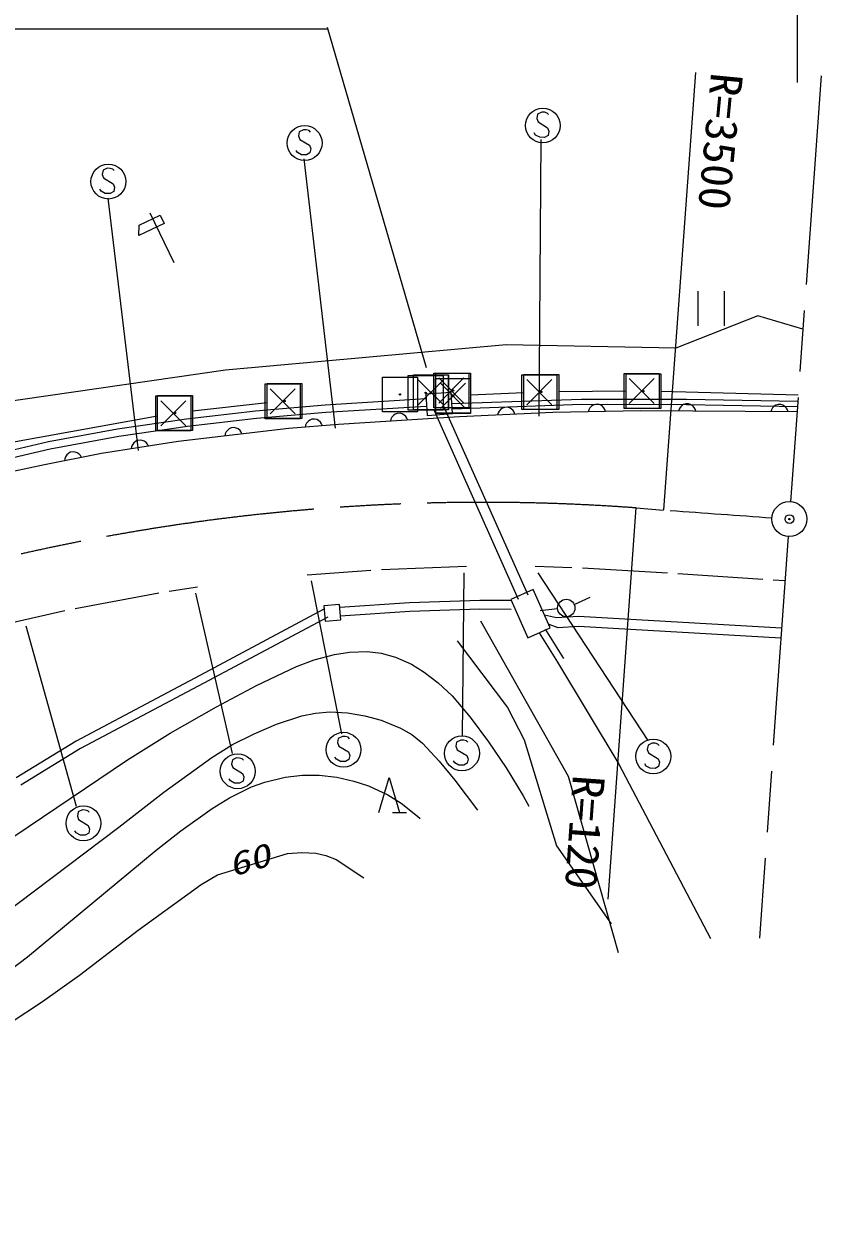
# Model space of a CAD drawing. Units: millimetres, scale not verified. Extents: x 40000 to 680000, y 20000 to 380000.
# Drawn here: x 496955 to 542652, y 267101 to 335743 of the extents above; entities that cross this region are included whole.
import ezdxf
from ezdxf.enums import TextEntityAlignment as Align

# ---------------------------------------------------------------- set-up
doc = ezdxf.new("R2010")
doc.units = ezdxf.units.MM
doc.header["$LTSCALE"] = 1000
doc.header["$PDMODE"] = 32
doc.header["$PDSIZE"] = 500
doc.linetypes.add('CHAIN', pattern=[18.5, 12, -1.5, 3.5, -1.5])
for name, color, linetype, lineweight in [('M-BGD', 7, 'Continuous', 13), ('M-BGD-EXST', 7, 'Continuous', 13), ('M-BMK', 2, 'CHAIN', 13), ('M-BMK-ROW', 30, 'Continuous', 13), ('M-BMK-SRVR', 3, 'Continuous', 13), ('M-STR-HTXT', 7, 'Continuous', 13)]:
    doc.layers.add(name, color=color, linetype=linetype, lineweight=lineweight)
doc.layers.add('M-OTRS', color=6, linetype='Continuous')
doc.styles.add('ＭＳ ゴシック', font='')
doc.styles.get('ＭＳ ゴシック').set_extended_font_data('MS Gothic')

# ---------------------------------------------------------------- blocks, each defined once
blk = doc.blocks.new('502[3708][2662][2745]')
at = {"color": 7, "linetype": 'Continuous', "lineweight": 13}
for p, q in [((-1.154, 0.817), (0.817, 1.154)), ((-0.817, -1.154), (-1.154, 0.817)), ((0.588, 0.831), (-0.588, -0.831)), ((0.817, 1.154), (1.154, -0.817)), ((0.831, -0.588), (-0.831, 0.588)), ((1.154, -0.817), (-0.817, -1.154))]:
    blk.add_line(p, q, dxfattribs=at)

msp = doc.modelspace()

# ---------------------------------------------------------------- linework, layer by layer
at = {"layer": 'M-BGD'}
for p, q in [((503551, 324209), (504765, 324779)), ((504168, 324914), (505539, 322059)), ((504765, 324779), (504993, 324293)), ((504993, 324293), (503536, 323609)), ((503536, 323609), (503551, 324209)), ((535589, 320429), (535589, 318429)), ((537109, 318429), (537109, 320429)), ((539034, 319013), (534325, 317154)), ((541615, 318239), (539034, 319013)), ((524603, 317350), (508517, 315886)), ((534325, 317154), (524603, 317350)), ((508517, 315886), (492636, 313590)), ((521441, 314619), (519993, 314515)), ((519993, 314515), (520080, 313298)), ((521529, 313402), (521441, 314619)), ((514231, 313893), (510238, 313542)), ((519986, 314240), (514231, 313893)), ((520012, 313810), (514262, 313464)), ((525857, 302988), (521032, 313806)), ((528924, 314217), (521512, 313957)), ((528929, 313917), (521523, 313657)), ((524386, 313711), (524289, 313646)), ((524504, 313757), (524386, 313711)), ((524664, 313764), (524504, 313757)), ((524786, 313730), (524664, 313764)), ((524888, 313675), (524786, 313730)), ((534941, 314208), (528924, 314217)), ((534941, 313908), (528929, 313917)), ((529400, 313724), (529342, 313623)), ((529498, 313826), (529400, 313724)), ((529597, 313888), (529498, 313826)), ((529716, 313930), (529597, 313888)), ((529876, 313932), (529716, 313930)), ((529997, 313895), (529876, 313932)), ((530098, 313836), (529997, 313895)), ((530200, 313738), (530098, 313836)), ((530262, 313639), (530200, 313738)), ((534573, 313759), (534512, 313660)), ((534674, 313859), (534573, 313759)), ((534774, 313918), (534674, 313859)), ((534894, 313957), (534774, 313918)), ((535054, 313956), (534894, 313957)), ((541319, 314096), (534941, 314208)), ((541297, 313796), (534941, 313908)), ((535174, 313915), (535054, 313956)), ((535274, 313855), (535174, 313915)), ((535373, 313754), (535274, 313855)), ((535432, 313654), (535373, 313754)), ((539866, 313724), (539805, 313624)), ((539966, 313823), (539866, 313724)), ((540067, 313883), (539966, 313823)), ((540187, 313922), (540067, 313883)), ((540347, 313921), (540187, 313922)), ((540467, 313880), (540347, 313921)), ((540566, 313819), (540467, 313880)), ((540666, 313719), (540566, 313819)), ((540725, 313618), (540666, 313719)), ((506276, 313082), (502316, 312507)), ((510238, 313542), (506276, 313082)), ((510281, 313114), (506332, 312656)), ((514262, 313464), (510281, 313114)), ((513339, 313022), (513245, 312954)), ((513455, 313073), (513339, 313022)), ((513615, 313086), (513455, 313073)), ((513738, 313057), (513615, 313086)), ((513842, 313006), (513738, 313057)), ((521925, 313214), (514997, 312784)), ((517995, 313090), (517962, 312968)), ((518049, 313194), (517995, 313090)), ((518142, 313300), (518049, 313194)), ((518238, 313366), (518142, 313300)), ((518356, 313413), (518238, 313366)), ((518515, 313423), (518356, 313413)), ((518637, 313390), (518515, 313423)), ((518741, 313337), (518637, 313390)), ((518847, 313243), (518741, 313337)), ((518913, 313147), (518847, 313243)), ((518960, 313030), (518913, 313147)), ((520080, 313298), (521529, 313402)), ((525309, 302744), (520484, 313561)), ((527282, 313468), (521925, 313214)), ((524139, 313439), (524104, 313317)), ((524194, 313542), (524139, 313439)), ((524289, 313646), (524194, 313542)), ((524993, 313579), (524888, 313675)), ((525058, 313482), (524993, 313579)), ((525103, 313364), (525058, 313482)), ((532325, 313554), (527282, 313468)), ((529342, 313623), (529304, 313503)), ((530304, 313520), (530262, 313639)), ((541276, 313494), (532325, 313554)), ((534512, 313660), (534472, 313540)), ((535472, 313533), (535432, 313654)), ((539805, 313624), (539764, 313505)), ((540764, 313498), (540725, 313618)), ((502316, 312507), (498366, 311773)), ((506332, 312656), (502387, 312082)), ((512145, 312538), (505794, 311807)), ((508547, 312345), (508499, 312239)), ((508635, 312456), (508547, 312345)), ((508727, 312527), (508635, 312456)), ((508842, 312580), (508727, 312527)), ((509001, 312599), (508842, 312580)), ((509125, 312573), (509001, 312599)), ((509231, 312525), (509125, 312573)), ((509342, 312437), (509231, 312525)), ((509413, 312344), (509342, 312437)), ((509466, 312230), (509413, 312344)), ((514997, 312784), (512145, 312538)), ((513102, 312741), (513073, 312618)), ((513154, 312846), (513102, 312741)), ((513245, 312954), (513154, 312846)), ((513951, 312915), (513842, 313006)), ((514019, 312820), (513951, 312915)), ((514069, 312704), (514019, 312820)), ((498366, 311773), (490597, 309968)), ((502387, 312082), (498454, 311352)), ((505794, 311807), (501403, 311108)), ((503252, 311727), (503169, 311612)), ((503341, 311801), (503252, 311727)), ((503454, 311860), (503341, 311801)), ((503612, 311885), (503454, 311860)), ((503737, 311864), (503612, 311885)), ((503845, 311821), (503737, 311864)), ((503959, 311738), (503845, 311821)), ((504034, 311648), (503959, 311738)), ((504092, 311536), (504034, 311648)), ((508499, 312239), (508473, 312115)), ((498454, 311352), (490694, 309549)), ((501403, 311108), (498139, 310462)), ((499414, 311041), (499336, 310923)), ((499501, 311119), (499414, 311041)), ((499611, 311182), (499501, 311119)), ((499768, 311213), (499611, 311182)), ((499893, 311197), (499768, 311213)), ((500003, 311157), (499893, 311197)), ((500121, 311079), (500003, 311157)), ((500199, 310992), (500121, 311079)), ((500261, 310882), (500199, 310992)), ((503126, 311504), (503105, 311379)), ((503169, 311612), (503126, 311504)), ((498139, 310462), (494353, 309657)), ((499296, 310814), (499280, 310688)), ((499336, 310923), (499296, 310814)), ((516842, 304402), (513193, 304128)), ((522330, 304634), (517446, 304434)), ((528362, 304550), (526254, 304638)), ((533842, 304246), (528969, 304531)), ((539315, 303893), (534449, 304204)), ((506911, 303447), (505284, 303202)), ((540584, 303812), (539916, 303855)), ((504684, 303106), (499883, 302207)), ((526144, 303306), (524864, 302740)), ((524864, 302740), (525835, 300546)), ((527115, 301112), (526144, 303306)), ((528502, 302462), (529413, 302875)), ((499306, 302083), (494549, 301010)), ((514147, 302178), (507039, 298385)), ((515044, 302460), (514147, 302387)), ((514147, 302387), (514219, 301502)), ((515116, 301575), (515044, 302460)), ((519060, 302558), (515056, 302284)), ((519085, 302059), (515090, 301785)), ((523087, 302683), (519060, 302558)), ((523094, 302183), (519085, 302059)), ((524886, 302674), (523087, 302683)), ((524883, 302174), (523094, 302183)), ((527550, 302199), (526556, 302087)), ((514382, 301737), (507273, 297943)), ((514219, 301502), (515116, 301575)), ((523130, 301523), (528157, 292608)), ((527493, 301698), (526791, 301844)), ((528754, 301773), (527493, 301698)), ((540391, 301104), (528754, 301773)), ((525835, 300546), (527115, 301112)), ((526495, 300836), (527547, 299143)), ((526834, 301047), (527887, 299354)), ((527583, 301123), (527062, 301308)), ((528741, 301198), (527583, 301123)), ((540349, 300514), (528741, 301198)), ((521791, 300380), (524669, 296544)), ((527547, 299143), (531059, 293304)), ((507039, 298385), (499946, 294626)), ((507273, 297943), (500194, 294192)), ((524669, 296544), (525628, 294689)), ((499946, 294626), (496507, 292509)), ((525628, 294689), (527482, 288614)), ((500194, 294192), (496776, 292088)), ((531059, 293304), (536313, 283296)), ((517291, 290527), (517891, 292527)), ((517891, 292527), (518491, 290527)), ((528157, 292608), (531014, 282507)), ((518091, 290527), (518891, 290527)), ((527482, 288614), (530616, 284138))]:
    msp.add_line(p, q, dxfattribs=at)
for points in [[(494779, 288090), (502888, 293538), (505346, 295070), (507986, 296590), (510284, 297806), (512583, 298903), (513592, 299284), (514752, 299593), (515628, 299727), (516634, 299752), (517432, 299663), (518261, 299442), (519174, 299031), (519901, 298583), (520694, 297971), (521496, 297208), (522535, 295990), (523590, 294579), (524603, 293091), (525568, 291474), (525900, 290887)], [(494655, 283848), (502390, 289680), (504973, 291687), (507726, 293689), (508918, 294422), (510147, 295046), (511441, 295588), (512883, 296063), (513666, 296225), (514498, 296290), (515501, 296242), (516500, 296076), (517425, 295821), (518546, 295371), (519185, 295003), (519807, 294508), (520767, 293478), (521650, 292372), (522950, 290665)], [(495559, 281040), (497154, 282252), (504530, 288363), (505943, 289482), (507738, 290755), (508741, 291368), (509996, 291990), (510765, 292273), (511934, 292555), (512933, 292669), (513889, 292666), (514886, 292552), (515866, 292333), (516715, 292054), (517807, 291548), (518573, 291060), (519515, 290315), (519676, 290181)], [(480265, 267101), (481392, 268504), (482672, 269915), (483693, 270876), (484890, 271848), (486203, 272761), (487741, 273700), (496169, 278468), (498024, 279684), (500138, 281201), (503505, 283772), (507121, 286402), (508059, 286948), (512070, 288181), (512887, 288240), (513687, 288194), (514263, 288070), (514859, 287834), (516443, 286785)]]:
    msp.add_lwpolyline(points, dxfattribs=at)
msp.add_circle((528046, 302255), 500, dxfattribs=at)
at = {"layer": 'M-BGD-EXST'}
for p, q in [((526397, 330566), (526351, 330327)), ((526351, 330327), (526426, 330125)), ((526640, 330680), (526397, 330566)), ((526799, 330676), (526640, 330680)), ((526958, 330632), (526799, 330676)), ((527036, 330550), (526958, 330632)), ((512739, 329562), (512694, 329323)), ((512982, 329676), (512739, 329562)), ((513142, 329672), (512982, 329676)), ((513301, 329628), (513142, 329672)), ((513379, 329546), (513301, 329628)), ((526287, 329368), (526210, 329490)), ((526426, 330125), (526978, 329792)), ((526978, 329792), (527053, 329590)), ((527053, 329590), (527007, 329351)), ((512694, 329323), (512769, 329121)), ((512769, 329121), (513321, 328787)), ((526524, 329243), (526287, 329368)), ((526494, 313254), (526605, 329117)), ((526804, 329236), (526524, 329243)), ((527007, 329351), (526804, 329236)), ((512630, 328364), (512553, 328486)), ((512867, 328238), (512630, 328364)), ((513147, 328232), (512867, 328238)), ((513350, 328347), (513147, 328232)), ((513321, 328787), (513396, 328586)), ((513396, 328586), (513350, 328347)), ((501735, 327467), (501492, 327353)), ((501895, 327463), (501735, 327467)), ((502054, 327419), (501895, 327463)), ((514825, 312562), (513018, 328013)), ((501492, 327353), (501447, 327114)), ((501447, 327114), (501522, 326912)), ((501522, 326912), (502074, 326578)), ((502132, 327337), (502054, 327419)), ((501383, 326155), (501306, 326277)), ((501620, 326029), (501383, 326155)), ((502103, 326137), (501900, 326022)), ((502074, 326578), (502149, 326376)), ((502149, 326376), (502103, 326137)), ((501900, 326022), (501620, 326029)), ((503523, 311282), (501778, 325757)), ((522165, 304277), (522072, 294916)), ((526417, 304266), (532728, 294663)), ((513414, 303820), (515164, 295042)), ((506795, 303095), (508888, 293905)), ((497065, 301239), (499944, 290895)), ((514973, 294773), (514927, 294534)), ((514927, 294534), (515002, 294333)), ((515216, 294888), (514973, 294773)), ((515376, 294884), (515216, 294888)), ((515535, 294840), (515376, 294884)), ((515613, 294758), (515535, 294840)), ((521760, 294568), (521714, 294329)), ((522003, 294682), (521760, 294568)), ((522163, 294678), (522003, 294682)), ((522322, 294634), (522163, 294678)), ((522400, 294552), (522322, 294634)), ((532975, 294502), (532732, 294388)), ((533135, 294498), (532975, 294502)), ((533294, 294454), (533135, 294498)), ((515002, 294333), (515554, 293999)), ((515554, 293999), (515629, 293797)), ((515629, 293797), (515583, 293558)), ((521714, 294329), (521789, 294127)), ((521789, 294127), (522341, 293793)), ((522341, 293793), (522416, 293591)), ((532732, 294388), (532686, 294149)), ((532686, 294149), (532761, 293947)), ((532761, 293947), (533313, 293613)), ((533372, 294372), (533294, 294454)), ((508906, 293539), (508860, 293301)), ((508860, 293301), (508935, 293099)), ((509149, 293654), (508906, 293539)), ((509309, 293650), (509149, 293654)), ((509468, 293606), (509309, 293650)), ((509546, 293524), (509468, 293606)), ((514864, 293576), (514787, 293698)), ((515101, 293450), (514864, 293576)), ((515381, 293443), (515101, 293450)), ((515583, 293558), (515381, 293443)), ((521650, 293370), (521573, 293492)), ((521887, 293244), (521650, 293370)), ((522167, 293237), (521887, 293244)), ((522370, 293352), (522167, 293237)), ((522416, 293591), (522370, 293352)), ((532622, 293190), (532545, 293312)), ((532859, 293064), (532622, 293190)), ((533342, 293172), (533139, 293057)), ((533313, 293613), (533388, 293411)), ((533388, 293411), (533342, 293172)), ((508797, 292342), (508720, 292464)), ((508935, 293099), (509487, 292765)), ((509487, 292765), (509562, 292563)), ((509562, 292563), (509516, 292324)), ((533139, 293057), (532859, 293064)), ((509034, 292216), (508797, 292342)), ((509314, 292209), (509034, 292216)), ((509516, 292324), (509314, 292209)), ((500063, 290557), (500017, 290318)), ((500305, 290671), (500063, 290557)), ((500465, 290668), (500305, 290671)), ((500624, 290624), (500465, 290668)), ((500702, 290542), (500624, 290624)), ((500017, 290318), (500092, 290117)), ((500092, 290117), (500644, 289783)), ((500644, 289783), (500719, 289581)), ((499953, 289360), (499876, 289482)), ((500190, 289234), (499953, 289360)), ((500470, 289227), (500190, 289234)), ((500673, 289342), (500470, 289227)), ((500719, 289581), (500673, 289342))]:
    msp.add_line(p, q, dxfattribs=at)
for centre in [(526701, 329918), (513044, 328914), (501797, 326705), (515277, 294126), (522064, 293920), (533036, 293740), (509210, 292892), (500367, 289910)]:
    msp.add_circle(centre, 1000, dxfattribs=at)
at = {"layer": 'M-BMK'}
for p, q in [((542652, 332773), (540908, 308350)), ((532062, 307995), (533619, 307870)), ((540766, 306355), (539122, 283326))]:
    msp.add_line(p, q, dxfattribs=at)
for centre, radius, start, end in [((523281, 188311), 120000, 85.80411, 116.92154), ((790031, 3798470), 3500000, 265.80489, 265.90082)]:
    msp.add_arc(centre, radius, start, end, dxfattribs=at)
at = {"layer": 'M-BMK-ROW'}
for p, q in [((510893, 313118), (510893, 315118)), ((510893, 315118), (512893, 315118)), ((512893, 315118), (512893, 313118)), ((517511, 313498), (517511, 315498)), ((517511, 315498), (519511, 315498)), ((518982, 313590), (518982, 315590)), ((518982, 315590), (520982, 315590)), ((519297, 313614), (519297, 315614)), ((519297, 315614), (521297, 315614)), ((519511, 315498), (519511, 313498)), ((520559, 313723), (520559, 315723)), ((520559, 315723), (522559, 315723)), ((520563, 313404), (520563, 315404)), ((520563, 315404), (522563, 315404)), ((520982, 315590), (520982, 313590)), ((521297, 315614), (521297, 313614)), ((522559, 315723), (522559, 313723)), ((522563, 315404), (522563, 313404)), ((525613, 313643), (525613, 315643)), ((525613, 315643), (527613, 315643)), ((527613, 315643), (527613, 313643)), ((531472, 313685), (531472, 315685)), ((531472, 315685), (533472, 315685)), ((533472, 315685), (533472, 313685)), ((504614, 312435), (504614, 314435)), ((504614, 314435), (506614, 314435)), ((506614, 314435), (506614, 312435)), ((525613, 314596), (522563, 314451)), ((531472, 314678), (527613, 314650)), ((541345, 314458), (533472, 314659)), ((510893, 314009), (506614, 313544)), ((522559, 313723), (520559, 313723)), ((504614, 313253), (496258, 311735)), ((512893, 313118), (510893, 313118)), ((519511, 313498), (517511, 313498)), ((520982, 313590), (518982, 313590)), ((521297, 313614), (519297, 313614)), ((522563, 313404), (520563, 313404)), ((527613, 313643), (525613, 313643)), ((533472, 313685), (531472, 313685)), ((506614, 312435), (504614, 312435))]:
    msp.add_line(p, q, dxfattribs=at)
for centre in [(518511, 314498), (519982, 314590), (520297, 314614), (521559, 314723), (521563, 314404), (526613, 314643), (532472, 314685), (511893, 314118), (505614, 313435)]:
    msp.add_circle(centre, 40, dxfattribs=at)
at = {"layer": 'M-BMK-SRVR'}
for radius in [1000, 40]:
    msp.add_circle((540837, 307353), radius, dxfattribs=at)
at = {"layer": 'M-OTRS'}
msp.add_point((540837, 307353), dxfattribs=at)
at = {"layer": 'M-STR-HTXT'}
for p, q in [((541297, 332383), (541297, 342686)), ((514368, 335441), (484351, 335441)), ((514336, 335549), (520023, 316044)), ((535456, 332965), (533620, 307875)), ((530450, 285561), (532061, 307990))]:
    msp.add_line(p, q, dxfattribs=at)

# ---------------------------------------------------------------- block references
at = {"layer": 'M-BGD', "xscale": 1000, "yscale": 1000, "rotation": 350.29151}
for p in [(520280, 314615), (521457, 314726), (526504, 314630), (532364, 314697), (511788, 314098), (521551, 314416), (505516, 313411)]:
    msp.add_blockref('502[3708][2662][2745]', p, dxfattribs=at)

# ---------------------------------------------------------------- texts
at = {"layer": 'M-BGD', "style": 'ＭＳ ゴシック', "oblique": 15, "width": 1.35}
msp.add_text('60', height=1320, rotation=16.7, dxfattribs=at).set_placement((509012, 286447), align=Align.BOTTOM_LEFT)
at = {"layer": 'M-STR-HTXT', "style": 'ＭＳ ゴシック', "width": 1.05}
for s, rotation, p in [('R=3500', 264.526, (535807, 333052)), ('R=120', 265.926, (527887, 292754))]:
    msp.add_text(s, height=1833, rotation=rotation, dxfattribs=at).set_placement(p, align=Align.BOTTOM_LEFT)

doc.saveas('drawing.dxf')
